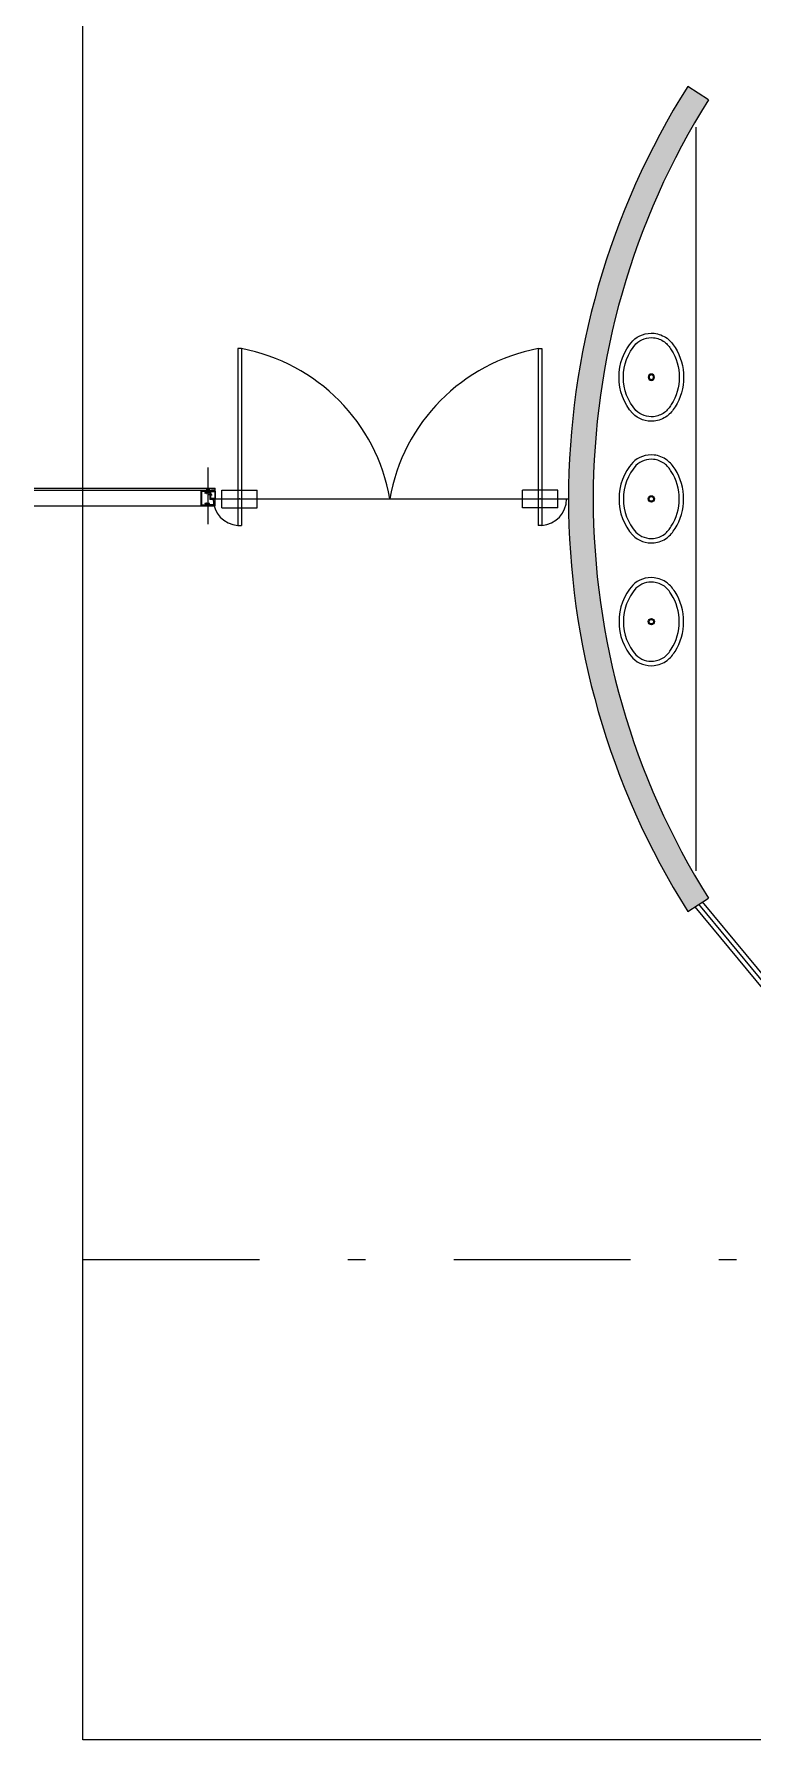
# Model space of a CAD drawing. Header units: millimetres. Extents: x 182 to 575, y -105 to 95.
# Drawn here: x 301.94 to 306.01, y 41.71 to 51.36 of the extents above; entities that cross this region are included whole.
import ezdxf

# ---------------------------------------------------------------- set-up
doc = ezdxf.new("R2010")
doc.units = ezdxf.units.MM
doc.header["$MEASUREMENT"] = 0
doc.linetypes.add('DASHDOT', pattern=[1, 0.5, -0.25, 0, -0.25])
for name, color, linetype in [('base', 253, 'Continuous'), ('EIXOS', 31, 'DASHDOT'), ('JAN', 161, 'Continuous'), ('SAN', 1, 'Continuous'), ('SANFINAL', 7, 'Continuous')]:
    doc.layers.add(name, color=color, linetype=linetype)

# ---------------------------------------------------------------- blocks, each defined once
blk = doc.blocks.new('Cuba01_pl')
at = {"layer": 'SAN'}
for radius in [0.018, 0.013]:
    blk.add_circle((0, 0), radius, dxfattribs=at)
at = {"layer": 'SANFINAL'}
for centre, radius, start, end in [((-0.0706, -0.0303), 0.1909, 120.72503, 141.48411), ((-0.0706, -0.0303), 0.1659, 120.57547, 141.25329), ((-0.0022, -0.1243), 0.3068, 89.5504, 122.73751), ((-0.0022, -0.1243), 0.2818, 89.5504, 122.82801), ((0.0022, -0.1243), 0.3068, 57.26249, 90.4496), ((0.0022, -0.1243), 0.2818, 57.17199, 90.4496), ((0.0706, -0.0303), 0.1659, 38.74671, 59.42453), ((0.0706, -0.0303), 0.1909, 38.51589, 59.27497), ((-0.0974, 0.0005), 0.1517, 174.45244, 224.38195), ((-0.0906, -0.0037), 0.1589, 144.52318, 173.17666), ((-0.0974, 0.0005), 0.1267, 174.57802, 224.00207), ((-0.0906, -0.0037), 0.1339, 144.80474, 173.05731), ((0.0974, 0.0005), 0.1267, 315.99793, 5.42198), ((0.0906, -0.0037), 0.1339, 6.94269, 35.19526), ((0.0974, 0.0005), 0.1517, 315.61805, 5.54756), ((0.0906, -0.0037), 0.1589, 6.82334, 35.47682), ((-0.0024, 0.1229), 0.2809, 228.50405, 270.48382), ((0.0024, 0.1229), 0.2809, 269.51618, 311.49595), ((-0.0024, 0.1229), 0.3059, 228.32438, 270.48382), ((0.0024, 0.1229), 0.3059, 269.51618, 311.67562)]:
    blk.add_arc(centre, radius, start, end, dxfattribs=at)

msp = doc.modelspace()

# ---------------------------------------------------------------- hatches: boundary and pattern name
at = {"layer": 'base'}
msp.add_hatch(color=256, dxfattribs=at).paths.add_polyline_path([(305.6382, 46.3961), (305.7566, 46.4708, -0.289245), (305.7566, 50.987), (305.6382, 51.0618, 0.289245)])

# ---------------------------------------------------------------- linework, layer by layer
at = {"color": 1}
for p, q in [((302.9624, 48.7731, -22.877), (302.9624, 48.7788, -22.877)), ((302.9591, 48.7125, -22.877), (302.9591, 48.7134, -22.877)), ((302.9592, 48.7164, -22.877), (302.9604, 48.7164, -22.877)), ((302.9604, 48.7094, -22.877), (302.9592, 48.7094, -22.877)), ((302.9604, 48.7164, -22.877), (302.9604, 48.7094, -22.877))]:
    msp.add_line(p, q, dxfattribs=at)
at = {"layer": 'base'}
for p, q in [((305.7566, 50.987, 195.166), (305.6382, 51.0618, 195.166)), ((305.6834, 50.831), (305.6834, 46.6251)), ((303.0924, 49.5789, 172.2889), (303.0924, 48.5793, 172.2889)), ((303.1124, 49.5789, 172.2889), (303.0924, 49.5789, 172.2889)), ((303.1124, 49.5789, 172.2889), (303.1124, 48.5793, 172.2889)), ((304.7924, 49.5789, 172.2889), (304.7924, 48.5793, 172.2889)), ((304.7924, 49.5789, 172.2889), (304.8124, 49.5789, 172.2889)), ((304.8124, 49.5789, 172.2889), (304.8124, 48.5793, 172.2889)), ((302.9242, 48.5854, -22.877), (302.9242, 48.9067, -22.877)), ((301.9392, 48.7891, -112.8987), (302.9642, 48.7891, 195.1644)), ((301.9392, 48.779, -112.8987), (302.9642, 48.779, 195.1644)), ((302.8859, 48.7788, -22.877), (302.9044, 48.7788, -22.877)), ((302.8859, 48.7731, -22.877), (302.8859, 48.7788, -22.877)), ((302.8866, 48.7564, -22.877), (302.8866, 48.7495, -22.877)), ((302.8877, 48.7564, -22.877), (302.8866, 48.7564, -22.877)), ((302.8866, 48.7495, -22.877), (302.8877, 48.7495, -22.877)), ((302.8879, 48.7534, -22.877), (302.8886, 48.7534, -22.877)), ((302.8879, 48.7525, -22.877), (302.8879, 48.7534, -22.877)), ((302.8886, 48.7525, -22.877), (302.8879, 48.7525, -22.877)), ((302.8886, 48.7534, -22.877), (302.8886, 48.7555, -22.877)), ((302.8886, 48.7503, -22.877), (302.8886, 48.7525, -22.877)), ((302.8982, 48.7788, -22.877), (302.9044, 48.7788, -22.877)), ((302.9044, 48.7729, -22.877), (302.8982, 48.7729, -22.877)), ((302.9044, 48.7729, -22.877), (302.8982, 48.7729, -22.877)), ((302.901, 48.7729, -22.877), (302.9066, 48.7729, -22.877)), ((302.9044, 48.7729, -22.877), (302.9044, 48.7788, -22.877)), ((302.9128, 48.7684, -22.877), (302.9102, 48.7684, -22.877)), ((302.9128, 48.7684, -22.877), (302.9102, 48.7684, -22.877)), ((302.9104, 48.7653, -22.877), (302.9141, 48.7656, -22.877)), ((302.9115, 48.7696, -22.877), (302.9125, 48.7706, -22.877)), ((302.9115, 48.77, -22.877), (302.9121, 48.7706, -22.877)), ((302.9115, 48.7704, -22.877), (302.9117, 48.7706, -22.877)), ((302.9115, 48.7696, -22.877), (302.9125, 48.7706, -22.877)), ((302.9115, 48.77, -22.877), (302.9121, 48.7706, -22.877)), ((302.9115, 48.7704, -22.877), (302.9117, 48.7706, -22.877)), ((302.9127, 48.7693, -22.877), (302.9115, 48.7705, -22.877)), ((302.9127, 48.7693, -22.877), (302.9115, 48.7705, -22.877)), ((302.9122, 48.7693, -22.877), (302.9115, 48.7701, -22.877)), ((302.9122, 48.7693, -22.877), (302.9115, 48.7701, -22.877)), ((302.9118, 48.7693, -22.877), (302.9115, 48.7696, -22.877)), ((302.9118, 48.7693, -22.877), (302.9115, 48.7696, -22.877)), ((302.9117, 48.7693, -22.877), (302.9129, 48.7706, -22.877)), ((302.9117, 48.7693, -22.877), (302.9129, 48.7706, -22.877)), ((302.914, 48.7684, -22.877), (302.9119, 48.7706, -22.877)), ((302.914, 48.7684, -22.877), (302.9119, 48.7706, -22.877)), ((302.9121, 48.7693, -22.877), (302.9134, 48.7706, -22.877)), ((302.9121, 48.7693, -22.877), (302.9134, 48.7706, -22.877)), ((302.9144, 48.7684, -22.877), (302.9123, 48.7706, -22.877)), ((302.9144, 48.7684, -22.877), (302.9123, 48.7706, -22.877)), ((302.9126, 48.7693, -22.877), (302.9138, 48.7706, -22.877)), ((302.9126, 48.7693, -22.877), (302.9138, 48.7706, -22.877)), ((302.9148, 48.7684, -22.877), (302.9127, 48.7706, -22.877)), ((302.9148, 48.7684, -22.877), (302.9127, 48.7706, -22.877)), ((302.9128, 48.7687, -22.877), (302.9146, 48.7706, -22.877)), ((302.9128, 48.7691, -22.877), (302.9142, 48.7706, -22.877)), ((302.9128, 48.7687, -22.877), (302.9146, 48.7706, -22.877)), ((302.9128, 48.7691, -22.877), (302.9142, 48.7706, -22.877)), ((302.9128, 48.7684, -22.877), (302.9128, 48.7693, -22.877)), ((302.9128, 48.7684, -22.877), (302.9128, 48.7693, -22.877)), ((302.9136, 48.7684, -22.877), (302.9128, 48.7692, -22.877)), ((302.9136, 48.7684, -22.877), (302.9128, 48.7692, -22.877)), ((302.9132, 48.7684, -22.877), (302.9128, 48.7688, -22.877)), ((302.9132, 48.7684, -22.877), (302.9128, 48.7688, -22.877)), ((302.9156, 48.7684, -22.877), (302.9128, 48.7684, -22.877)), ((302.9156, 48.7684, -22.877), (302.9128, 48.7684, -22.877)), ((302.9129, 48.7684, -22.877), (302.9151, 48.7706, -22.877)), ((302.9129, 48.7684, -22.877), (302.9151, 48.7706, -22.877)), ((302.9153, 48.7684, -22.877), (302.9131, 48.7706, -22.877)), ((302.9153, 48.7684, -22.877), (302.9131, 48.7706, -22.877)), ((302.9133, 48.7684, -22.877), (302.9155, 48.7706, -22.877)), ((302.9133, 48.7684, -22.877), (302.9155, 48.7706, -22.877)), ((302.9156, 48.7685, -22.877), (302.9136, 48.7706, -22.877)), ((302.9156, 48.7685, -22.877), (302.9136, 48.7706, -22.877)), ((302.9138, 48.7684, -22.877), (302.9159, 48.7706, -22.877)), ((302.9138, 48.7684, -22.877), (302.9159, 48.7706, -22.877)), ((302.9156, 48.7689, -22.877), (302.914, 48.7706, -22.877)), ((302.9156, 48.7689, -22.877), (302.914, 48.7706, -22.877)), ((302.9141, 48.7656, -22.877), (302.9181, 48.7656, -22.877)), ((302.9142, 48.7684, -22.877), (302.9163, 48.7706, -22.877)), ((302.9142, 48.7684, -22.877), (302.9163, 48.7706, -22.877)), ((302.9156, 48.7693, -22.877), (302.9144, 48.7706, -22.877)), ((302.9156, 48.7693, -22.877), (302.9144, 48.7706, -22.877)), ((302.9146, 48.7684, -22.877), (302.9168, 48.7706, -22.877)), ((302.9146, 48.7684, -22.877), (302.9168, 48.7706, -22.877)), ((302.916, 48.7693, -22.877), (302.9148, 48.7706, -22.877)), ((302.916, 48.7693, -22.877), (302.9148, 48.7706, -22.877)), ((302.9151, 48.7684, -22.877), (302.9156, 48.769, -22.877)), ((302.9151, 48.7684, -22.877), (302.9156, 48.769, -22.877)), ((302.9165, 48.7693, -22.877), (302.9153, 48.7706, -22.877)), ((302.9165, 48.7693, -22.877), (302.9153, 48.7706, -22.877)), ((302.9155, 48.7684, -22.877), (302.9156, 48.7686, -22.877)), ((302.9155, 48.7684, -22.877), (302.9156, 48.7686, -22.877)), ((302.9156, 48.7693, -22.877), (302.9156, 48.7684, -22.877)), ((302.9156, 48.7693, -22.877), (302.9156, 48.7684, -22.877)), ((302.9179, 48.7684, -22.877), (302.9156, 48.7684, -22.877)), ((302.9179, 48.7684, -22.877), (302.9156, 48.7684, -22.877)), ((302.9168, 48.7695, -22.877), (302.9157, 48.7706, -22.877)), ((302.9168, 48.7695, -22.877), (302.9157, 48.7706, -22.877)), ((302.916, 48.7789, -22.877), (302.916, 48.7889, -22.877)), ((302.916, 48.7839, -22.877), (302.916, 48.7879, -22.877)), ((302.9192, 48.7729, -22.877), (302.916, 48.7879, -22.877)), ((302.916, 48.7693, -22.877), (302.9168, 48.7702, -22.877)), ((302.916, 48.7693, -22.877), (302.9168, 48.7702, -22.877)), ((302.9168, 48.7699, -22.877), (302.9161, 48.7706, -22.877)), ((302.9168, 48.7699, -22.877), (302.9161, 48.7706, -22.877)), ((302.9164, 48.7693, -22.877), (302.9168, 48.7697, -22.877)), ((302.9164, 48.7693, -22.877), (302.9168, 48.7697, -22.877)), ((302.9168, 48.7703, -22.877), (302.9165, 48.7706, -22.877)), ((302.9168, 48.7703, -22.877), (302.9165, 48.7706, -22.877)), ((302.9296, 48.7729, -22.877), (302.9192, 48.7729, -22.877)), ((302.9287, 48.7655, -22.877), (302.9286, 48.7662, -22.877)), ((302.9286, 48.7662, -22.877), (302.9286, 48.7662, -22.877)), ((302.9287, 48.7655, -22.877), (302.9287, 48.7655, -22.877)), ((302.929, 48.7671, -22.877), (302.929, 48.768, -22.877)), ((302.929, 48.768, -22.877), (302.929, 48.768, -22.877)), ((302.929, 48.7671, -22.877), (302.929, 48.7671, -22.877)), ((302.9376, 48.7653, -22.877), (302.929, 48.7653, -22.877)), ((302.929, 48.7653, -22.877), (302.929, 48.7653, -22.877)), ((302.9292, 48.7729, -22.877), (302.9323, 48.7879, -22.877)), ((302.9293, 48.7683, -22.877), (302.9293, 48.7683, -22.877)), ((302.9293, 48.7683, -22.877), (302.9313, 48.7683, -22.877)), ((302.9362, 48.7672, -22.877), (302.9293, 48.7668, -22.877)), ((302.9293, 48.7668, -22.877), (302.9293, 48.7668, -22.877)), ((302.9296, 48.7663, -22.877), (302.9362, 48.7667, -22.877)), ((302.9296, 48.7663, -22.877), (302.9296, 48.7663, -22.877)), ((302.9311, 48.7697, -22.877), (302.9315, 48.7708, -22.877)), ((302.9311, 48.7697, -22.877), (302.9311, 48.7697, -22.877)), ((302.9316, 48.7694, -22.877), (302.9312, 48.7694, -22.877)), ((302.9312, 48.7694, -22.877), (302.9312, 48.7694, -22.877)), ((302.9313, 48.7528, -22.877), (302.946, 48.7528, -22.877)), ((302.9315, 48.7708, -22.877), (302.9315, 48.7708, -22.877)), ((302.9316, 48.7686, -22.877), (302.9316, 48.7694, -22.877)), ((302.9316, 48.7694, -22.877), (302.9316, 48.7694, -22.877)), ((302.9317, 48.7709, -22.877), (302.9317, 48.7709, -22.877)), ((302.9317, 48.7709, -22.877), (302.9347, 48.7709, -22.877)), ((302.9322, 48.7532, -22.877), (302.9322, 48.7552, -22.877)), ((302.9322, 48.7552, -22.877), (302.9322, 48.7552, -22.877)), ((302.933, 48.7532, -22.877), (302.9322, 48.7532, -22.877)), ((302.9322, 48.7504, -22.877), (302.9322, 48.7524, -22.877)), ((302.9322, 48.7524, -22.877), (302.933, 48.7524, -22.877)), ((302.9322, 48.7504, -22.877), (302.9322, 48.7504, -22.877)), ((302.9322, 48.7289, 172.2889), (304.9634, 48.7289, 195.166)), ((302.9323, 48.7789, -22.877), (302.9323, 48.7889, -22.877)), ((302.9323, 48.7839, -22.877), (302.9323, 48.7879, -22.877)), ((302.933, 48.756, -22.877), (302.933, 48.756, -22.877)), ((302.933, 48.756, -22.877), (302.9342, 48.756, -22.877)), ((302.933, 48.7524, -22.877), (302.933, 48.7532, -22.877)), ((302.9342, 48.7496, -22.877), (302.933, 48.7496, -22.877)), ((302.933, 48.7496, -22.877), (302.933, 48.7496, -22.877)), ((302.9342, 48.756, -22.877), (302.9342, 48.7496, -22.877)), ((302.9342, 48.7538, -22.877), (302.9346, 48.7538, -22.877)), ((302.9342, 48.7518, -22.877), (302.9347, 48.7518, -22.877)), ((302.9346, 48.7538, -22.877), (302.9351, 48.7544, -22.877)), ((302.9346, 48.7538, -22.877), (302.9348, 48.7512, -22.877)), ((302.9347, 48.7709, -22.877), (302.9347, 48.7709, -22.877)), ((302.9351, 48.7694, -22.877), (302.9348, 48.7694, -22.877)), ((302.9348, 48.7694, -22.877), (302.9348, 48.7694, -22.877)), ((302.9348, 48.7694, -22.877), (302.9348, 48.7686, -22.877)), ((302.9348, 48.7512, -22.877), (302.9353, 48.7518, -22.877)), ((302.9349, 48.7708, -22.877), (302.9349, 48.7708, -22.877)), ((302.9349, 48.7708, -22.877), (302.9353, 48.7697, -22.877)), ((302.9351, 48.7694, -22.877), (302.9351, 48.7694, -22.877)), ((302.9351, 48.7683, -22.877), (302.9376, 48.7683, -22.877)), ((302.9351, 48.7544, -22.877), (302.9353, 48.7518, -22.877)), ((302.9351, 48.7538, -22.877), (302.9357, 48.7538, -22.877)), ((302.9353, 48.7697, -22.877), (302.9353, 48.7697, -22.877)), ((302.9353, 48.7518, -22.877), (302.9359, 48.7518, -22.877)), ((302.9357, 48.7538, -22.877), (302.9362, 48.7544, -22.877)), ((302.9357, 48.7538, -22.877), (302.9359, 48.7512, -22.877)), ((302.9359, 48.7512, -22.877), (302.9364, 48.7518, -22.877)), ((302.9362, 48.7672, -22.877), (302.9362, 48.7672, -22.877)), ((302.9362, 48.7667, -22.877), (302.9362, 48.7667, -22.877)), ((302.9362, 48.7544, -22.877), (302.9364, 48.7518, -22.877)), ((302.9363, 48.7538, -22.877), (302.9368, 48.7538, -22.877)), ((302.9364, 48.7669, -22.877), (302.9364, 48.767, -22.877)), ((302.9364, 48.767, -22.877), (302.9364, 48.767, -22.877)), ((302.9364, 48.7669, -22.877), (302.9364, 48.7669, -22.877)), ((302.9364, 48.7518, -22.877), (302.937, 48.7518, -22.877)), ((302.9368, 48.7538, -22.877), (302.9374, 48.7544, -22.877)), ((302.9368, 48.7538, -22.877), (302.9371, 48.7512, -22.877)), ((302.9371, 48.7512, -22.877), (302.9376, 48.7518, -22.877)), ((302.9374, 48.7544, -22.877), (302.9376, 48.7518, -22.877)), ((302.9374, 48.7538, -22.877), (302.938, 48.7538, -22.877)), ((302.9376, 48.7683, -22.877), (302.9376, 48.7683, -22.877)), ((302.9376, 48.7653, -22.877), (302.9376, 48.7653, -22.877)), ((302.9376, 48.7518, -22.877), (302.9381, 48.7518, -22.877)), ((302.9379, 48.768, -22.877), (302.9379, 48.768, -22.877)), ((302.9379, 48.768, -22.877), (302.9379, 48.7656, -22.877)), ((302.9379, 48.7656, -22.877), (302.9379, 48.7656, -22.877)), ((302.938, 48.7538, -22.877), (302.9385, 48.7544, -22.877)), ((302.938, 48.7538, -22.877), (302.9382, 48.7512, -22.877)), ((302.9382, 48.7512, -22.877), (302.9387, 48.7518, -22.877)), ((302.9385, 48.7544, -22.877), (302.9387, 48.7518, -22.877)), ((302.9385, 48.7538, -22.877), (302.9386, 48.7538, -22.877)), ((302.9385, 48.7538, -22.877), (302.939, 48.7538, -22.877)), ((302.9387, 48.7518, -22.877), (302.9387, 48.7518, -22.877)), ((302.9387, 48.7518, -22.877), (302.9391, 48.7518, -22.877)), ((302.939, 48.7538, -22.877), (302.9395, 48.7544, -22.877)), ((302.939, 48.7538, -22.877), (302.9392, 48.7512, -22.877)), ((302.9392, 48.7512, -22.877), (302.9397, 48.7518, -22.877)), ((302.9395, 48.7544, -22.877), (302.9397, 48.7518, -22.877)), ((302.9395, 48.7538, -22.877), (302.9401, 48.7538, -22.877)), ((302.9397, 48.7518, -22.877), (302.9403, 48.7518, -22.877)), ((302.9401, 48.7538, -22.877), (302.9406, 48.7544, -22.877)), ((302.9401, 48.7538, -22.877), (302.9403, 48.7512, -22.877)), ((302.9403, 48.7512, -22.877), (302.9408, 48.7518, -22.877)), ((302.9406, 48.7544, -22.877), (302.9408, 48.7518, -22.877)), ((302.9407, 48.7538, -22.877), (302.9412, 48.7538, -22.877)), ((302.9408, 48.7518, -22.877), (302.9414, 48.7518, -22.877)), ((302.9412, 48.7538, -22.877), (302.9418, 48.7544, -22.877)), ((302.9412, 48.7538, -22.877), (302.9415, 48.7512, -22.877)), ((302.9415, 48.7512, -22.877), (302.942, 48.7518, -22.877)), ((302.9418, 48.7544, -22.877), (302.942, 48.7518, -22.877)), ((302.9418, 48.7538, -22.877), (302.9424, 48.7538, -22.877)), ((302.942, 48.7518, -22.877), (302.9426, 48.7518, -22.877)), ((302.9424, 48.7538, -22.877), (302.9429, 48.7544, -22.877)), ((302.9424, 48.7538, -22.877), (302.9426, 48.7512, -22.877)), ((302.9426, 48.7512, -22.877), (302.9431, 48.7518, -22.877)), ((302.9429, 48.7544, -22.877), (302.9431, 48.7518, -22.877)), ((302.943, 48.7538, -22.877), (302.943, 48.7538, -22.877)), ((302.9431, 48.7518, -22.877), (302.9431, 48.7518, -22.877)), ((302.9436, 48.7533, -22.877), (302.9437, 48.7522, -22.877)), ((302.9501, 48.7788, -22.877), (302.944, 48.7788, -22.877)), ((302.944, 48.7729, -22.877), (302.944, 48.7788, -22.877)), ((302.9624, 48.7788, -22.877), (302.944, 48.7788, -22.877)), ((302.9457, 48.7729, -22.877), (302.9519, 48.7729, -22.877)), ((302.9457, 48.7729, -22.877), (302.9642, 48.7729, -22.877)), ((303.0024, 48.6789, 172.2889), (303.0024, 48.7789, 172.2889)), ((303.0024, 48.7789, 172.2889), (303.2024, 48.7789, 172.2889)), ((303.2024, 48.6789, 172.2889), (303.2024, 48.7789, 172.2889)), ((304.9024, 48.7789, 172.2889), (304.7024, 48.7789, 172.2889)), ((304.7024, 48.6789, 172.2889), (304.7024, 48.7789, 172.2889)), ((304.9024, 48.6789, 172.2889), (304.9024, 48.7789, 172.2889)), ((301.9392, 48.6891), (302.9642, 48.6891, 195.166)), ((302.8866, 48.7164, -22.877), (302.8866, 48.7094, -22.877)), ((302.8878, 48.7164, -22.877), (302.8866, 48.7164, -22.877)), ((302.8866, 48.7094, -22.877), (302.8878, 48.7094, -22.877)), ((302.8879, 48.7134, -22.877), (302.8886, 48.7134, -22.877)), ((302.8879, 48.7125, -22.877), (302.8879, 48.7134, -22.877)), ((302.8886, 48.7125, -22.877), (302.8879, 48.7125, -22.877)), ((302.8886, 48.7134, -22.877), (302.8886, 48.7155, -22.877)), ((302.8886, 48.7103, -22.877), (302.8886, 48.7125, -22.877)), ((302.9128, 48.6974, -22.877), (302.9102, 48.6974, -22.877)), ((302.9128, 48.6974, -22.877), (302.9102, 48.6974, -22.877)), ((302.9104, 48.7005, -22.877), (302.9141, 48.7002, -22.877)), ((302.9127, 48.6965, -22.877), (302.9115, 48.6954, -22.877)), ((302.9122, 48.6965, -22.877), (302.9115, 48.6958, -22.877)), ((302.9118, 48.6965, -22.877), (302.9115, 48.6962, -22.877)), ((302.9127, 48.6965, -22.877), (302.9115, 48.6954, -22.877)), ((302.9122, 48.6965, -22.877), (302.9115, 48.6958, -22.877)), ((302.9118, 48.6965, -22.877), (302.9115, 48.6962, -22.877)), ((302.9115, 48.6963, -22.877), (302.9125, 48.6953, -22.877)), ((302.9115, 48.6963, -22.877), (302.9125, 48.6953, -22.877)), ((302.9115, 48.6958, -22.877), (302.9121, 48.6953, -22.877)), ((302.9115, 48.6958, -22.877), (302.9121, 48.6953, -22.877)), ((302.9115, 48.6954, -22.877), (302.9117, 48.6953, -22.877)), ((302.9115, 48.6954, -22.877), (302.9117, 48.6953, -22.877)), ((302.9117, 48.6965, -22.877), (302.9129, 48.6953, -22.877)), ((302.9117, 48.6965, -22.877), (302.9129, 48.6953, -22.877)), ((302.914, 48.6974, -22.877), (302.9119, 48.6953, -22.877)), ((302.914, 48.6974, -22.877), (302.9119, 48.6953, -22.877)), ((302.9121, 48.6965, -22.877), (302.9134, 48.6953, -22.877)), ((302.9121, 48.6965, -22.877), (302.9134, 48.6953, -22.877)), ((302.9144, 48.6974, -22.877), (302.9123, 48.6953, -22.877)), ((302.9144, 48.6974, -22.877), (302.9123, 48.6953, -22.877)), ((302.9126, 48.6965, -22.877), (302.9138, 48.6953, -22.877)), ((302.9126, 48.6965, -22.877), (302.9138, 48.6953, -22.877)), ((302.9148, 48.6974, -22.877), (302.9127, 48.6953, -22.877)), ((302.9148, 48.6974, -22.877), (302.9127, 48.6953, -22.877)), ((302.9156, 48.6974, -22.877), (302.9128, 48.6974, -22.877)), ((302.9128, 48.6974, -22.877), (302.9128, 48.6965, -22.877)), ((302.9156, 48.6974, -22.877), (302.9128, 48.6974, -22.877)), ((302.9128, 48.6974, -22.877), (302.9128, 48.6965, -22.877)), ((302.9136, 48.6974, -22.877), (302.9128, 48.6966, -22.877)), ((302.9132, 48.6974, -22.877), (302.9128, 48.697, -22.877)), ((302.9136, 48.6974, -22.877), (302.9128, 48.6966, -22.877)), ((302.9132, 48.6974, -22.877), (302.9128, 48.697, -22.877)), ((302.9128, 48.6972, -22.877), (302.9146, 48.6953, -22.877)), ((302.9128, 48.6972, -22.877), (302.9146, 48.6953, -22.877)), ((302.9128, 48.6967, -22.877), (302.9142, 48.6953, -22.877)), ((302.9128, 48.6967, -22.877), (302.9142, 48.6953, -22.877)), ((302.9129, 48.6974, -22.877), (302.9151, 48.6953, -22.877)), ((302.9129, 48.6974, -22.877), (302.9151, 48.6953, -22.877)), ((302.9153, 48.6974, -22.877), (302.9131, 48.6953, -22.877)), ((302.9153, 48.6974, -22.877), (302.9131, 48.6953, -22.877)), ((302.9133, 48.6974, -22.877), (302.9155, 48.6953, -22.877)), ((302.9133, 48.6974, -22.877), (302.9155, 48.6953, -22.877)), ((302.9156, 48.6973, -22.877), (302.9136, 48.6953, -22.877)), ((302.9156, 48.6973, -22.877), (302.9136, 48.6953, -22.877)), ((302.9138, 48.6974, -22.877), (302.9159, 48.6953, -22.877)), ((302.9138, 48.6974, -22.877), (302.9159, 48.6953, -22.877)), ((302.9156, 48.6969, -22.877), (302.914, 48.6953, -22.877)), ((302.9156, 48.6969, -22.877), (302.914, 48.6953, -22.877)), ((302.9141, 48.7002, -22.877), (302.9181, 48.7003, -22.877)), ((302.9142, 48.6974, -22.877), (302.9163, 48.6953, -22.877)), ((302.9142, 48.6974, -22.877), (302.9163, 48.6953, -22.877)), ((302.9156, 48.6965, -22.877), (302.9144, 48.6953, -22.877)), ((302.9156, 48.6965, -22.877), (302.9144, 48.6953, -22.877)), ((302.9146, 48.6974, -22.877), (302.9168, 48.6953, -22.877)), ((302.9146, 48.6974, -22.877), (302.9168, 48.6953, -22.877)), ((302.916, 48.6965, -22.877), (302.9148, 48.6953, -22.877)), ((302.916, 48.6965, -22.877), (302.9148, 48.6953, -22.877)), ((302.9151, 48.6974, -22.877), (302.9156, 48.6969, -22.877)), ((302.9151, 48.6974, -22.877), (302.9156, 48.6969, -22.877)), ((302.9165, 48.6965, -22.877), (302.9153, 48.6953, -22.877)), ((302.9165, 48.6965, -22.877), (302.9153, 48.6953, -22.877)), ((302.9155, 48.6974, -22.877), (302.9156, 48.6973, -22.877)), ((302.9155, 48.6974, -22.877), (302.9156, 48.6973, -22.877)), ((302.9156, 48.6965, -22.877), (302.9156, 48.6974, -22.877)), ((302.9156, 48.6965, -22.877), (302.9156, 48.6974, -22.877)), ((302.9179, 48.6974, -22.877), (302.9156, 48.6974, -22.877)), ((302.9179, 48.6974, -22.877), (302.9156, 48.6974, -22.877)), ((302.9168, 48.6964, -22.877), (302.9157, 48.6953, -22.877)), ((302.9168, 48.6964, -22.877), (302.9157, 48.6953, -22.877)), ((302.916, 48.6965, -22.877), (302.9168, 48.6957, -22.877)), ((302.916, 48.6965, -22.877), (302.9168, 48.6957, -22.877)), ((302.9168, 48.696, -22.877), (302.9161, 48.6953, -22.877)), ((302.9168, 48.696, -22.877), (302.9161, 48.6953, -22.877)), ((302.9164, 48.6965, -22.877), (302.9168, 48.6961, -22.877)), ((302.9164, 48.6965, -22.877), (302.9168, 48.6961, -22.877)), ((302.9168, 48.6955, -22.877), (302.9165, 48.6953, -22.877)), ((302.9168, 48.6955, -22.877), (302.9165, 48.6953, -22.877)), ((302.9584, 48.7134, -22.877), (302.9584, 48.7155, -22.877)), ((302.9591, 48.7134, -22.877), (302.9584, 48.7134, -22.877)), ((302.9584, 48.7125, -22.877), (302.9591, 48.7125, -22.877)), ((302.9584, 48.7103, -22.877), (302.9584, 48.7125, -22.877)), ((303.0024, 48.6789, 172.2889), (303.2024, 48.6789, 172.2889)), ((304.9024, 48.6789, 172.2889), (304.7024, 48.6789, 172.2889)), ((303.0924, 48.5793, 172.2889), (303.1124, 48.5793, 172.2889)), ((304.8124, 48.5793, 172.2889), (304.7924, 48.5793, 172.2889)), ((305.6382, 46.3961, 195.166), (305.7566, 46.4708, 195.166)), ((306.4037, 45.5471, 195.166), (305.6801, 46.4226, 195.166)), ((306.4208, 45.5656, 195.166), (305.7014, 46.436, 195.166)), ((306.4379, 45.5842, 195.166), (305.7227, 46.4495, 195.166))]:
    msp.add_line(p, q, dxfattribs=at)
msp.add_lwpolyline([(348.7305, 41.7102), (302.2147, 41.7102), (302.2147, 58.4931), (348.7305, 58.4931)], close=True, dxfattribs=at)
for points in [[(302.8863, 48.7729), (302.9192, 48.7729), (302.9192, 48.7729), (302.9192, 48.7683), (302.9192, 48.7683), (302.9162, 48.7683, -1), (302.9162, 48.7693), (302.917, 48.7693), (302.917, 48.7706), (302.9114, 48.7706), (302.9114, 48.7693), (302.9122, 48.7693, -1), (302.9122, 48.7683), (302.9092, 48.7683), (302.9092, 48.7692, 0.414214), (302.9072, 48.7712), (302.8879, 48.7712, 0.414214), (302.8859, 48.7692), (302.8859, 48.6966, 0.414214), (302.8879, 48.6946), (302.9092, 48.6946), (302.9092, 48.6946), (302.9092, 48.6967), (302.9092, 48.6967, -0.419197), (302.91, 48.6975), (302.9122, 48.6975, -1.022616), (302.9121, 48.6965), (302.9114, 48.6965), (302.9114, 48.6952), (302.917, 48.6952), (302.917, 48.6965), (302.9162, 48.6965, -1), (302.9162, 48.6975), (302.9192, 48.6975), (302.9192, 48.6975), (302.9192, 48.6929), (302.8842, 48.6929), (302.8842, 48.6929), (302.8842, 48.7745, -0.414214), (302.8846, 48.7749), (302.8855, 48.7749, -0.414214), (302.8859, 48.7745), (302.8859, 48.7733, 0.414214), (302.8863, 48.7729)], [(302.9595, 48.6956), (302.9334, 48.6956, -0.414214), (302.9314, 48.6976), (302.9314, 48.701, 0.414214), (302.9297, 48.7027), (302.916, 48.7027), (302.916, 48.7057), (302.9142, 48.7057), (302.9142, 48.7027), (302.9064, 48.7034, 1.000008), (302.9063, 48.7012), (302.9141, 48.7005), (302.9141, 48.7005), (302.9292, 48.7005), (302.9292, 48.6933, 0.414214), (302.9296, 48.6929), (302.9638, 48.6929, 0.414214), (302.9642, 48.6933), (302.9642, 48.7295, 0.406616), (302.9638, 48.7299), (302.9374, 48.7299, -0.414214), (302.937, 48.7303), (302.937, 48.7649, 0.414214), (302.9366, 48.7653), (302.9141, 48.7653), (302.9065, 48.7646, 1.000008), (302.9068, 48.7618), (302.9142, 48.7625), (302.9142, 48.7595), (302.916, 48.7595), (302.916, 48.7625), (302.9323, 48.7625, -0.414214), (302.9343, 48.7605), (302.9343, 48.7276, 0.414214), (302.9347, 48.7272), (302.9595, 48.7272, -0.414214), (302.9615, 48.7252), (302.9615, 48.6976, -0.414214), (302.9595, 48.6956)], [(302.9382, 48.7365), (302.9382, 48.7618), (302.9378, 48.7618, -1), (302.9378, 48.7633), (302.9382, 48.7633), (302.9382, 48.7683), (302.9353, 48.7683, -0.414173), (302.9349, 48.7687), (302.9349, 48.7693), (302.9356, 48.7693, 0.585709), (302.936, 48.7699), (302.9352, 48.7711, 0.26127), (302.9349, 48.7713), (302.9315, 48.7713, 0.253886), (302.9311, 48.7711), (302.9303, 48.7699, 0.595041), (302.9307, 48.7693), (302.9315, 48.7693), (302.9315, 48.7687, -0.414173), (302.9311, 48.7683), (302.9296, 48.7683, -0.414214), (302.9292, 48.7687), (302.9292, 48.7725, -0.414214), (302.9296, 48.7729), (302.9638, 48.7729, -0.414214), (302.9642, 48.7725), (302.9642, 48.7304, -0.414214), (302.9638, 48.73), (302.9386, 48.73, -0.414214), (302.9382, 48.7304), (302.9382, 48.735), (302.9378, 48.735, -1), (302.9378, 48.7365), (302.9382, 48.7365)], [(302.9322, 48.7701), (302.9322, 48.7684), (302.9322, 48.7684, 0.414214), (302.9324, 48.7683), (302.9324, 48.7683), (302.934, 48.7683), (302.934, 48.7683, 0.414214), (302.9341, 48.7684), (302.9341, 48.7684), (302.9341, 48.7701), (302.9341, 48.7701, 0.414214), (302.934, 48.7703), (302.934, 48.7703), (302.9324, 48.7703), (302.9324, 48.7703, 0.414214), (302.9322, 48.7701)], [(302.9393, 48.7698), (302.9381, 48.7698, -0.414214), (302.9377, 48.7702), (302.9377, 48.771, -0.414214), (302.9381, 48.7714), (302.9627, 48.7714), (302.9627, 48.7315), (302.9397, 48.7315), (302.9397, 48.7694, 0.414214), (302.9393, 48.7698)]]:
    msp.add_lwpolyline(points, format="xyb", dxfattribs=at)
for points in [[(302.9128, 48.7693), (302.9115, 48.7693), (302.9115, 48.7706), (302.9168, 48.7706), (302.9168, 48.7693), (302.9156, 48.7693)], [(302.9128, 48.7693), (302.9115, 48.7693), (302.9115, 48.7706), (302.9168, 48.7706), (302.9168, 48.7693), (302.9156, 48.7693)], [(302.9128, 48.6965), (302.9115, 48.6965), (302.9115, 48.6953), (302.9168, 48.6953), (302.9168, 48.6965), (302.9156, 48.6965)], [(302.9128, 48.6965), (302.9115, 48.6965), (302.9115, 48.6953), (302.9168, 48.6953), (302.9168, 48.6965), (302.9156, 48.6965)]]:
    msp.add_lwpolyline(points, dxfattribs=at)
for centre, radius, start, end in [((309.3334, 48.7289), 4.37, 147.73536, 212.26442), ((309.3334, 48.7289), 4.23, 147.73536, 212.26442), ((302.9194, 48.5481), 1.0487, 9.93046, 79.39668), ((304.9854, 48.5481), 1.0487, 100.60332, 170.06954), ((302.8877, 48.7555), 0.000869, 0, 90), ((302.8877, 48.7503), 0.000869, 270, 0), ((302.9104, 48.7669), 0.00157, 97.37761, 269.71703), ((302.9179, 48.767), 0.00144, 277.41154, 92.3804), ((302.9291, 48.7663), 0.0005, 0.00005, 186.91976), ((302.929, 48.7656), 0.0003, 186.92364, 269.99978), ((302.9293, 48.768), 0.0003, 90, 180), ((302.9293, 48.7671), 0.0003, 180.0021, 273.07944), ((302.9312, 48.7696), 0.000184, 165.00018, 270), ((302.9313, 48.7686), 0.0003, 270, 0), ((302.9317, 48.7707), 0.000184, 90, 157.98084), ((302.9347, 48.7707), 0.000184, 22.0224, 90), ((302.9351, 48.7686), 0.0003, 180, 270), ((302.9351, 48.7696), 0.000184, 270, 15.00254), ((302.9362, 48.767), 0.0002, 0, 93.07749), ((302.9362, 48.7669), 0.0002, 273.54384, 0), ((302.9376, 48.768), 0.0003, 0, 90), ((302.9376, 48.7656), 0.0003, 270, 360), ((303.1024, 48.7289), 0.15, 180, 266.17745), ((304.8024, 48.7289), 0.15, 273.82255, 0), ((302.8878, 48.7155), 0.000869, 0, 90), ((302.8878, 48.7103), 0.000869, 270, 0), ((302.9104, 48.699), 0.00157, 90.28297, 262.62239), ((302.9179, 48.6988), 0.00144, 267.6196, 82.58846), ((302.9592, 48.7155), 0.000869, 90, 180), ((302.9592, 48.7103), 0.000869, 180, 270)]:
    msp.add_arc(centre, radius, start, end, dxfattribs=at)
for centre, major_axis, start_param, end_param in [((302.933, 48.7552), (0.000573, -0.000573), 2.356194, 3.926991), ((302.933, 48.7504), (-0.000573, -0.000573), 5.497787, 7.068583)]:
    msp.add_ellipse(centre, major_axis=major_axis, ratio=1, start_param=start_param, end_param=end_param, dxfattribs=at)
for points, knots in [([(302.9445, 48.7528, -22.877), (302.9445, 48.7528, -22.877), (302.9443, 48.7528, -22.877), (302.9443, 48.7528, -22.877), (302.9443, 48.7529, -22.877), (302.9443, 48.753, -22.877), (302.9442, 48.753, -22.877), (302.9441, 48.7531, -22.877), (302.9441, 48.753, -22.877), (302.944, 48.7531, -22.877), (302.944, 48.7531, -22.877), (302.9439, 48.7531, -22.877), (302.9439, 48.7531, -22.877), (302.9438, 48.7532, -22.877), (302.9438, 48.7532, -22.877), (302.9438, 48.7532, -22.877), (302.9438, 48.7532, -22.877), (302.9437, 48.7532, -22.877), (302.9437, 48.7533, -22.877), (302.9436, 48.7533, -22.877), (302.9436, 48.7534, -22.877), (302.9434, 48.7534, -22.877), (302.9434, 48.7534, -22.877), (302.9434, 48.7534, -22.877), (302.9434, 48.7535, -22.877), (302.9432, 48.7535, -22.877), (302.9432, 48.7536, -22.877), (302.9431, 48.7536, -22.877), (302.9431, 48.7537, -22.877), (302.943, 48.7537, -22.877), (302.943, 48.7537, -22.877), (302.943, 48.7539, -22.877), (302.943, 48.7539, -22.877), (302.9429, 48.7539, -22.877)], [0, 0, 0, 0, 0.051439, 0.072585, 0.094945, 0.148925, 0.177318, 0.208117, 0.229263, 0.263962, 0.286322, 0.316684, 0.341831, 0.370224, 0.385176, 0.410323, 0.432683, 0.466448, 0.484229, 0.519793, 0.54494, 0.583668, 0.608815, 0.635405, 0.653187, 0.684808, 0.766724, 0.798345, 0.829966, 0.855113, 0.870066, 0.927124, 1, 1, 1, 1]), ([(302.9445, 48.7528, -22.877), (302.9444, 48.7527, -22.877), (302.9443, 48.7526, -22.877), (302.9442, 48.7526, -22.877), (302.9442, 48.7525, -22.877), (302.9442, 48.7525, -22.877), (302.944, 48.7525, -22.877), (302.9441, 48.7524, -22.877), (302.944, 48.7523, -22.877), (302.9439, 48.7523, -22.877), (302.9439, 48.7523, -22.877), (302.9438, 48.7523, -22.877), (302.9437, 48.7522, -22.877), (302.9437, 48.7521, -22.877), (302.9435, 48.7522, -22.877), (302.9435, 48.7521, -22.877), (302.9434, 48.7521, -22.877), (302.9434, 48.7521, -22.877), (302.9433, 48.7521, -22.877), (302.9432, 48.7519, -22.877), (302.9432, 48.7519, -22.877), (302.9431, 48.7519, -22.877), (302.9431, 48.7518, -22.877), (302.9431, 48.7518, -22.877), (302.9431, 48.7518, -22.877)], [0, 0, 0, 0, 0.07678, 0.102261, 0.156401, 0.18506, 0.227914, 0.244954, 0.311716, 0.342019, 0.377118, 0.407421, 0.432902, 0.525013, 0.566753, 0.587018, 0.625497, 0.657854, 0.688156, 0.805193, 0.825457, 0.896684, 0.922166, 1, 1, 1, 1])]:
    msp.add_open_spline(points, degree=3, knots=knots, dxfattribs=at)
for p in [(303.1024, 48.7289, 172.2889), (304.8024, 48.7289, 172.2889)]:
    msp.add_point(p, dxfattribs=at)
at = {"layer": 'EIXOS', "linetype": 'DASHDOT', "ltscale": 2}
msp.add_line((302.2147, 44.4264), (348.7305, 44.4264), dxfattribs=at)
at = {"layer": 'JAN'}
msp.add_line((302.9642, 48.6891, -22.877), (302.9642, 48.7891, -22.877), dxfattribs=at)

# ---------------------------------------------------------------- block references
at = {"layer": 'base', "xscale": -1, "rotation": 270}
msp.add_blockref('Cuba01_pl', (305.4325, 49.4173, 195.166), dxfattribs=at)
at = {"layer": 'base', "rotation": 270}
for p in [(305.4325, 48.7289, 195.166), (305.4325, 48.0347, 195.166)]:
    msp.add_blockref('Cuba01_pl', p, dxfattribs=at)

doc.saveas('drawing.dxf')
